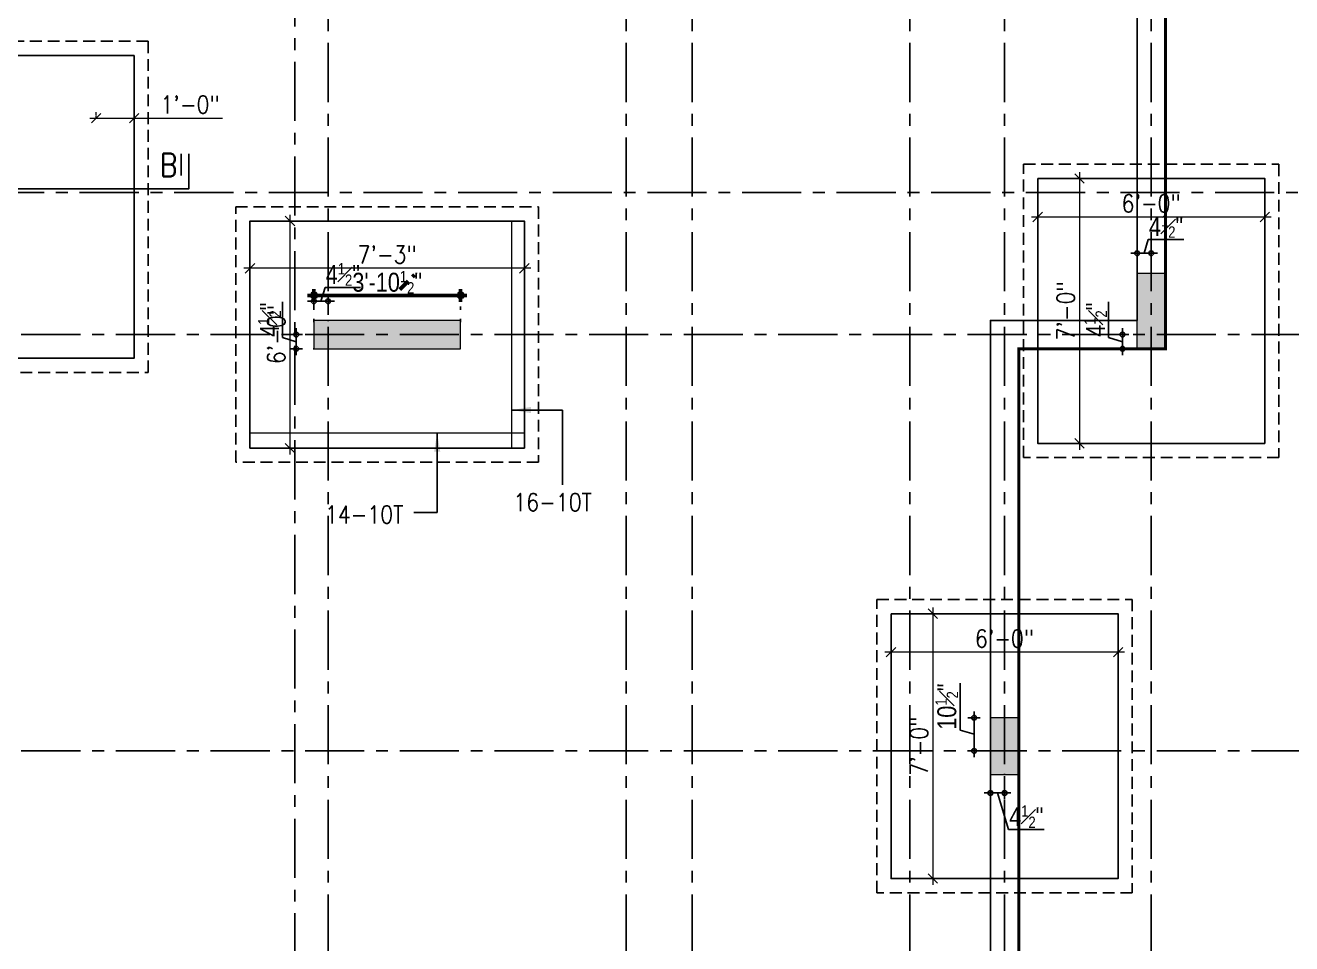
# Model space of a CAD drawing. Header units: inches. Extents: x 1259 to 4988, y 1085 to 3652.
# Drawn here: x 2278.5 to 2680, y 2638.6 to 2929.8 of the extents above; entities that cross this region are included whole.
import ezdxf
from ezdxf.enums import TextEntityAlignment as Align

# ---------------------------------------------------------------- set-up
doc = ezdxf.new("R2010")
doc.units = ezdxf.units.IN
doc.header["$LTSCALE"] = 15
doc.header["$MEASUREMENT"] = 0
doc.header["$PDMODE"] = 2
for name, pattern in [('CENTER', [2, 1.25, -0.25, 0.25, -0.25]), ('DOT', [0.25, 0, -0.25]), ('DOT2', [0.125, 0, -0.125]), ('HIDDEN', [0.375, 0.25, -0.125])]:
    doc.linetypes.add(name, pattern=pattern)
for name, color, linetype in [('_COL. HATCH_140', 252, 'Continuous'), ('CENTER', 30, 'CENTER'), ('DIMENSION', 160, 'Continuous'), ('FOT_LN', 242, 'Continuous'), ('SEC_LN', 154, 'Continuous'), ('Wall', 7, 'Continuous')]:
    doc.layers.add(name, color=color, linetype=linetype)
for name, color, linetype, lineweight in [('A_Column', 1, 'Continuous', 50), ('COL', 7, 'Continuous', 30), ('F DIM', 251, 'Continuous', 18), ('F STEEL', 2, 'Continuous', 20), ('F STEEL 1TEXT', 7, 'Continuous', 15), ('PCC_LN', 1, 'HIDDEN', 25)]:
    doc.layers.add(name, color=color, linetype=linetype, lineweight=lineweight)
doc.styles.add('Q1', font='g13f12d.shx', dxfattribs={"width": 0.8})
doc.styles.add('swis', font='swissc.ttf')
doc.styles.add('swis721cnbt', font='swissc.ttf')
doc.styles.add('VMS-ROMANS', font='romans.shx', dxfattribs={"width": 0.85})
doc.dimstyles.new('AA', dxfattribs={"dimtxt": 24, "dimasz": 12, "dimexe": 0.18, "dimexo": 0.0625, "dimgap": 1, "dimtad": 1, "dimzin": 0, "dimdsep": 46, "dimlunit": 4, "dimtxsty": 'swis', "dimblk": 'ARCHTICK', "dimcen": 0.09, "dimse1": 1, "dimse2": 1, "dimclrd": 7, "dimadec": 0, "dimazin": 0, "dimtfac": 0.5, "dimtofl": 0, "dimtmove": 0, "dimatfit": 3, "dimfxl": 1, "dimtolj": 1, "dimtzin": 0, "dimarcsym": 0})
doc.dimstyles.new('BH-STD', dxfattribs={"dimtxt": 10, "dimasz": 5, "dimexe": 0, "dimexo": 4, "dimgap": 2, "dimtad": 1, "dimzin": 1, "dimdsep": 46, "dimlunit": 4, "dimtxsty": 'Q1', "dimblk": 'ARCHTICK', "dimcen": 1, "dimdle": 4, "dimclrd": 250, "dimclre": 250, "dimclrt": 256, "dimadec": 0, "dimazin": 0, "dimtfac": 1, "dimtofl": 0, "dimtmove": 0, "dimatfit": 3, "dimfxl": 0.18, "dimtolj": 1, "dimtzin": 0, "dimlwd": -1, "dimlwe": -1, "dimarcsym": 0})
doc.dimstyles.get("Standard").update_dxf_attribs({"dimtxt": 6, "dimasz": 1, "dimexe": 0, "dimexo": 0, "dimgap": 0.5, "dimtad": 1, "dimdec": 1, "dimzin": 3, "dimdsep": 46, "dimlunit": 4, "dimtxsty": 'swis721cnbt', "dimblk": 'rp', "dimcen": 0.09, "dimclrd": 251, "dimclre": 3, "dimclrt": 160, "dimadec": 0, "dimazin": 0, "dimtfac": 0.6, "dimtdec": 1, "dimtofl": 0, "dimtmove": 0, "dimatfit": 3, "dimfxl": 9, "dimfrac": 1, "dimtolj": 1, "dimtzin": 0, "dimlwd": -1, "dimlwe": -1, "dimarcsym": 0})

# ---------------------------------------------------------------- blocks, each defined once
blk = doc.blocks.new('rp')
for p, q in [((0, 0), (-2, 0)), ((0, 2), (0, -2)), ((0, 0), (2, 0))]:
    blk.add_line(p, q)
blk.add_circle((0, 0), 0.75)
blk = doc.blocks.new('*D146')
at = {"layer": 'Defpoints', "color": 0, "transparency": 16777216}
for p in [(2369.94, 2842.34), (2369.94, 2836.28), (2374.44, 2836.28)]:
    blk.add_point(p, dxfattribs=at)
at = {"layer": 'DIMENSION', "color": 251, "transparency": 16777216}
for p, q in [((2372.19, 2842.34), (2373.5, 2846.72)), ((2373.5, 2846.72), (2384.77, 2846.72)), ((2373.44, 2842.34), (2370.94, 2842.34))]:
    blk.add_line(p, q, dxfattribs=at)
at = {"layer": 'DIMENSION', "color": 3, "linetype": 'DOT', "transparency": 16777216}
for p, q in [((2369.94, 2836.28), (2369.94, 2842.34)), ((2374.44, 2836.28), (2374.44, 2842.34))]:
    blk.add_line(p, q, dxfattribs=at)
at = {"layer": 'DIMENSION', "color": 251, "transparency": 16777216, "rotation": 180}
blk.add_blockref('rp', (2369.94, 2842.34), dxfattribs=at)
at = {"layer": 'DIMENSION', "color": 251, "transparency": 16777216}
blk.add_blockref('rp', (2374.44, 2842.34), dxfattribs=at)
at = {"layer": 'DIMENSION', "color": 160, "transparency": 16777216, "insert": (2379.13, 2850.84), "char_height": 6, "attachment_point": 5, "style": 'swis721cnbt'}
blk.add_mtext('\\A1;4{\\H0.6x;\\S1#2;}"', dxfattribs=at)
blk = doc.blocks.new('*D160')
at = {"layer": 'Defpoints', "color": 0, "transparency": 16777216}
for p in [(2584.44, 2710.28), (2579.25, 2699.78), (2584.44, 2699.78)]:
    blk.add_point(p, dxfattribs=at)
at = {"layer": 'DIMENSION', "color": 251, "transparency": 16777216}
for p, q in [((2574.81, 2706.36), (2574.81, 2721.25)), ((2579.25, 2705.03), (2574.81, 2706.36)), ((2579.25, 2709.28), (2579.25, 2700.78))]:
    blk.add_line(p, q, dxfattribs=at)
at = {"layer": 'DIMENSION', "color": 3, "linetype": 'DOT', "transparency": 16777216}
for p, q in [((2584.44, 2710.28), (2579.25, 2710.28)), ((2584.44, 2699.78), (2579.25, 2699.78))]:
    blk.add_line(p, q, dxfattribs=at)
at = {"layer": 'DIMENSION', "color": 251, "transparency": 16777216}
for p, rotation in [((2579.25, 2710.28), 90), ((2579.25, 2699.78), 270)]:
    blk.add_blockref('rp', p, dxfattribs=dict(at, rotation=rotation))
at = {"layer": 'DIMENSION', "color": 160, "transparency": 16777216, "insert": (2570.62, 2713.8), "char_height": 6, "attachment_point": 5, "rotation": 90, "style": 'swis721cnbt'}
blk.add_mtext('\\A1;10{\\H0.6x;\\S1#2;}"', dxfattribs=at)
blk = doc.blocks.new('*D169')
at = {"layer": 'Defpoints', "color": 0, "transparency": 16777216}
for p in [(2584.44, 2692.28), (2588.94, 2692.28), (2588.94, 2686.42)]:
    blk.add_point(p, dxfattribs=at)
at = {"layer": 'DIMENSION', "color": 3, "linetype": 'DOT', "transparency": 16777216}
for p, q in [((2584.44, 2692.28), (2584.44, 2686.42)), ((2588.94, 2692.28), (2588.94, 2686.42))]:
    blk.add_line(p, q, dxfattribs=at)
at = {"layer": 'DIMENSION', "color": 251, "transparency": 16777216}
for p, q in [((2585.44, 2686.42), (2587.94, 2686.42)), ((2586.69, 2686.42), (2590.18, 2674.8)), ((2590.18, 2674.8), (2601.44, 2674.8))]:
    blk.add_line(p, q, dxfattribs=at)
at = {"layer": 'DIMENSION', "color": 251, "transparency": 16777216, "rotation": 180}
blk.add_blockref('rp', (2584.44, 2686.42), dxfattribs=at)
at = {"layer": 'DIMENSION', "color": 251, "transparency": 16777216}
blk.add_blockref('rp', (2588.94, 2686.42), dxfattribs=at)
at = {"layer": 'DIMENSION', "color": 160, "transparency": 16777216, "insert": (2595.81, 2678.92), "char_height": 6, "attachment_point": 5, "style": 'swis721cnbt'}
blk.add_mtext('\\A1;4{\\H0.6x;\\S1#2;}"', dxfattribs=at)
blk = doc.blocks.new('*D170')
at = {"layer": 'Defpoints', "color": 0, "transparency": 16777216}
for p in [(2626.3, 2831.78), (2630.94, 2831.78), (2630.94, 2827.28)]:
    blk.add_point(p, dxfattribs=at)
at = {"layer": 'DIMENSION', "color": 251, "transparency": 16777216}
for p, q in [((2621.93, 2830.85), (2621.93, 2842.11)), ((2626.3, 2829.53), (2621.93, 2830.85)), ((2626.3, 2828.28), (2626.3, 2830.78))]:
    blk.add_line(p, q, dxfattribs=at)
at = {"layer": 'DIMENSION', "color": 3, "linetype": 'DOT', "transparency": 16777216}
for p, q in [((2630.94, 2831.78), (2626.3, 2831.78)), ((2630.94, 2827.28), (2626.3, 2827.28))]:
    blk.add_line(p, q, dxfattribs=at)
at = {"layer": 'DIMENSION', "color": 251, "transparency": 16777216}
for p, rotation in [((2626.3, 2831.78), 90), ((2626.3, 2827.28), 270)]:
    blk.add_blockref('rp', p, dxfattribs=dict(at, rotation=rotation))
at = {"layer": 'DIMENSION', "color": 160, "transparency": 16777216, "insert": (2617.8, 2836.48), "char_height": 6, "attachment_point": 5, "rotation": 90, "style": 'swis721cnbt'}
blk.add_mtext('\\A1;4{\\H0.6x;\\S1#2;}"', dxfattribs=at)
blk = doc.blocks.new('*D171')
at = {"layer": 'Defpoints', "color": 0, "transparency": 16777216}
for p in [(2635.44, 2857.57), (2630.94, 2851.28), (2635.44, 2851.28)]:
    blk.add_point(p, dxfattribs=at)
at = {"layer": 'DIMENSION', "color": 251, "transparency": 16777216}
for p, q in [((2633.19, 2857.57), (2634.5, 2861.94)), ((2634.5, 2861.94), (2645.77, 2861.94)), ((2631.94, 2857.57), (2634.44, 2857.57))]:
    blk.add_line(p, q, dxfattribs=at)
at = {"layer": 'DIMENSION', "color": 3, "linetype": 'DOT', "transparency": 16777216}
for p, q in [((2630.94, 2851.28), (2630.94, 2857.57)), ((2635.44, 2851.28), (2635.44, 2857.57))]:
    blk.add_line(p, q, dxfattribs=at)
at = {"layer": 'DIMENSION', "color": 251, "transparency": 16777216, "rotation": 180}
blk.add_blockref('rp', (2630.94, 2857.57), dxfattribs=at)
at = {"layer": 'DIMENSION', "color": 251, "transparency": 16777216}
blk.add_blockref('rp', (2635.44, 2857.57), dxfattribs=at)
at = {"layer": 'DIMENSION', "color": 160, "transparency": 16777216, "insert": (2640.13, 2866.07), "char_height": 6, "attachment_point": 5, "style": 'swis721cnbt'}
blk.add_mtext('\\A1;4{\\H0.6x;\\S1#2;}"', dxfattribs=at)
blk = doc.blocks.new('*D212')
at = {"layer": 'Defpoints', "color": 0, "transparency": 16777216}
for p in [(2369.94, 2831.78, 0), (2364.38, 2827.28), (2369.94, 2827.28)]:
    blk.add_point(p, dxfattribs=at)
at = {"layer": 'DIMENSION', "color": 251, "transparency": 16777216}
for p, q in [((2360.01, 2830.85), (2360.01, 2842.11)), ((2364.38, 2829.53), (2360.01, 2830.85)), ((2364.38, 2830.78), (2364.38, 2828.28))]:
    blk.add_line(p, q, dxfattribs=at)
at = {"layer": 'DIMENSION', "color": 3, "linetype": 'DOT', "transparency": 16777216}
for p, q in [((2369.94, 2831.78), (2364.38, 2831.78)), ((2369.94, 2827.28), (2364.38, 2827.28))]:
    blk.add_line(p, q, dxfattribs=at)
at = {"layer": 'DIMENSION', "color": 251, "transparency": 16777216}
for p, rotation in [((2364.38, 2831.78), 90), ((2364.38, 2827.28), 270)]:
    blk.add_blockref('rp', p, dxfattribs=dict(at, rotation=rotation))
at = {"layer": 'DIMENSION', "color": 160, "transparency": 16777216, "insert": (2355.88, 2836.48), "char_height": 6, "attachment_point": 5, "rotation": 90, "style": 'swis721cnbt'}
blk.add_mtext('\\A1;4{\\H0.6x;\\S1#2;}"', dxfattribs=at)
blk = doc.blocks.new('RTGHRTHTYJY')
at = {"layer": '_COL. HATCH_140', "ltscale": 9}
for points in [[(231424.27, -71811.07), (231433.27, -71811.07), (231433.27, -71835.07), (231424.27, -71835.07)], [(231163.27, -71826.07), (231163.27, -71835.07), (231209.77, -71835.07), (231209.77, -71826.07)], [(231377.77, -71970.07), (231386.77, -71970.07), (231386.77, -71952.07), (231377.77, -71952.07)]]:
    blk.add_hatch(color=256, dxfattribs=at).paths.add_polyline_path(points)
at = {"layer": 'COL', "lineweight": 13}
blk.add_line((231424.27, -71835.07), (231433.27, -71835.07), dxfattribs=at)
for points in [[(231424.27, -71811.07), (231433.27, -71811.07), (231433.27, -71835.07), (231424.27, -71835.07)], [(231377.77, -71970.07), (231386.77, -71970.07), (231386.77, -71952.07), (231377.77, -71952.07)]]:
    blk.add_lwpolyline(points, close=True, dxfattribs=at)
at = {"layer": 'COL', "lineweight": 13, "elevation": 0}
blk.add_lwpolyline([(231163.27, -71826.07), (231163.27, -71835.07), (231209.77, -71835.07), (231209.77, -71826.07)], close=True, dxfattribs=at)
blk = doc.blocks.new('_OBLIQUE')
at = {"color": 0, "linetype": 'ByBlock'}
blk.add_line((-0.5, -0.5), (0.5, 0.5), dxfattribs=at)
blk = doc.blocks.new('*D11')
at = {"layer": 'Defpoints', "color": 0, "ltscale": 0.005, "transparency": 16777216}
for p in [(164028.04, -67172.91, 0), (164100.04, -67172.91, 0), (164028.04, -67185.14)]:
    blk.add_point(p, dxfattribs=at)
at = {"layer": 'F DIM', "color": 7, "linetype": 'DOT2', "ltscale": 0.005, "transparency": 16777216}
for p, q in [((164028.04, -67172.91), (164028.04, -67187.14)), ((164100.04, -67172.91), (164100.04, -67187.14))]:
    blk.add_line(p, q, dxfattribs=at)
at = {"layer": 'F DIM', "color": 7, "ltscale": 0.005, "transparency": 16777216}
blk.add_line((164102.04, -67185.14), (164026.04, -67185.14), dxfattribs=at)
at = {"layer": 'F DIM', "color": 7, "ltscale": 0.005, "transparency": 16777216, "xscale": 3, "yscale": 3, "zscale": 3, "rotation": 180}
blk.add_blockref('_OBLIQUE', (164028.04, -67185.14), dxfattribs=at)
at = {"layer": 'F DIM', "color": 7, "ltscale": 0.005, "transparency": 16777216, "xscale": 3, "yscale": 3, "zscale": 3}
blk.add_blockref('_OBLIQUE', (164100.04, -67185.14), dxfattribs=at)
at = {"layer": 'F DIM', "color": 0, "ltscale": 0.005, "transparency": 16777216, "insert": (164064.04, -67180.81), "char_height": 5.6, "attachment_point": 5, "style": 'VMS-ROMANS'}
blk.add_mtext('\\A1;6\'-0"', dxfattribs=at)
blk = doc.blocks.new('*D12')
at = {"layer": 'Defpoints', "color": 0, "ltscale": 0.005, "transparency": 16777216}
for p in [(164028.04, -67172.91, 0), (164028.04, -67256.91, 0), (164041.26, -67256.91)]:
    blk.add_point(p, dxfattribs=at)
at = {"layer": 'F DIM', "color": 7, "linetype": 'DOT2', "ltscale": 0.005, "transparency": 16777216}
for p, q in [((164028.04, -67172.91), (164043.26, -67172.91)), ((164028.04, -67256.91), (164043.26, -67256.91))]:
    blk.add_line(p, q, dxfattribs=at)
at = {"layer": 'F DIM', "color": 7, "ltscale": 0.005, "transparency": 16777216}
blk.add_line((164041.26, -67170.91), (164041.26, -67258.91), dxfattribs=at)
at = {"layer": 'F DIM', "color": 7, "ltscale": 0.005, "transparency": 16777216, "xscale": 3, "yscale": 3, "zscale": 3}
for p, rotation in [((164041.26, -67172.91), 90), ((164041.26, -67256.91), 270)]:
    blk.add_blockref('_OBLIQUE', p, dxfattribs=dict(at, rotation=rotation))
at = {"layer": 'F DIM', "color": 0, "ltscale": 0.005, "transparency": 16777216, "insert": (164036.93, -67214.91), "char_height": 5.6, "attachment_point": 5, "rotation": 90, "style": 'VMS-ROMANS'}
blk.add_mtext('\\A1;7\'-0"', dxfattribs=at)
blk = doc.blocks.new('*D15')
at = {"layer": 'Defpoints', "color": 0, "ltscale": 0.005, "transparency": 16777216}
for p in [(163981.54, -67310.91, 0), (164053.54, -67310.91, 0), (163981.54, -67323.14)]:
    blk.add_point(p, dxfattribs=at)
at = {"layer": 'F DIM', "color": 7, "linetype": 'DOT2', "ltscale": 0.005, "transparency": 16777216}
for p, q in [((163981.54, -67310.91), (163981.54, -67325.14)), ((164053.54, -67310.91), (164053.54, -67325.14))]:
    blk.add_line(p, q, dxfattribs=at)
at = {"layer": 'F DIM', "color": 7, "ltscale": 0.005, "transparency": 16777216}
blk.add_line((164055.54, -67323.14), (163979.54, -67323.14), dxfattribs=at)
at = {"layer": 'F DIM', "color": 7, "ltscale": 0.005, "transparency": 16777216, "xscale": 3, "yscale": 3, "zscale": 3, "rotation": 180}
blk.add_blockref('_OBLIQUE', (163981.54, -67323.14), dxfattribs=at)
at = {"layer": 'F DIM', "color": 7, "ltscale": 0.005, "transparency": 16777216, "xscale": 3, "yscale": 3, "zscale": 3}
blk.add_blockref('_OBLIQUE', (164053.54, -67323.14), dxfattribs=at)
at = {"layer": 'F DIM', "color": 0, "ltscale": 0.005, "transparency": 16777216, "insert": (164017.54, -67318.81), "char_height": 5.6, "attachment_point": 5, "style": 'VMS-ROMANS'}
blk.add_mtext('\\A1;6\'-0"', dxfattribs=at)
blk = doc.blocks.new('*D16')
at = {"layer": 'Defpoints', "color": 0, "ltscale": 0.005, "transparency": 16777216}
for p in [(163981.54, -67310.91, 0), (163981.54, -67394.91, 0), (163994.76, -67394.91)]:
    blk.add_point(p, dxfattribs=at)
at = {"layer": 'F DIM', "color": 7, "ltscale": 0.005, "transparency": 16777216}
blk.add_line((163994.76, -67308.91), (163994.76, -67396.91), dxfattribs=at)
at = {"layer": 'F DIM', "color": 7, "linetype": 'DOT2', "ltscale": 0.005, "transparency": 16777216}
for p, q in [((163981.54, -67310.91), (163996.76, -67310.91)), ((163981.54, -67394.91), (163996.76, -67394.91))]:
    blk.add_line(p, q, dxfattribs=at)
at = {"layer": 'F DIM', "color": 7, "ltscale": 0.005, "transparency": 16777216, "xscale": 3, "yscale": 3, "zscale": 3}
for p, rotation in [((163994.76, -67310.91), 90), ((163994.76, -67394.91), 270)]:
    blk.add_blockref('_OBLIQUE', p, dxfattribs=dict(at, rotation=rotation))
at = {"layer": 'F DIM', "color": 0, "ltscale": 0.005, "transparency": 16777216, "insert": (163990.43, -67352.91), "char_height": 5.6, "attachment_point": 5, "rotation": 90, "style": 'VMS-ROMANS'}
blk.add_mtext('\\A1;7\'-0"', dxfattribs=at)
blk = doc.blocks.new('*D50')
at = {"layer": 'Defpoints', "color": 0, "ltscale": 0.005, "transparency": 16777216}
for p in [(163778.29, -67186.41), (163865.29, -67186.41), (163778.29, -67201.39)]:
    blk.add_point(p, dxfattribs=at)
at = {"layer": 'F DIM', "color": 7, "linetype": 'DOT2', "ltscale": 0.005, "transparency": 16777216}
for p, q in [((163778.29, -67186.41), (163778.29, -67203.39)), ((163865.29, -67186.41), (163865.29, -67203.39))]:
    blk.add_line(p, q, dxfattribs=at)
at = {"layer": 'F DIM', "color": 7, "ltscale": 0.005, "transparency": 16777216}
blk.add_line((163867.29, -67201.39), (163776.29, -67201.39), dxfattribs=at)
at = {"layer": 'F DIM', "color": 7, "ltscale": 0.005, "transparency": 16777216, "xscale": 3, "yscale": 3, "zscale": 3, "rotation": 180}
blk.add_blockref('_OBLIQUE', (163778.29, -67201.39), dxfattribs=at)
at = {"layer": 'F DIM', "color": 7, "ltscale": 0.005, "transparency": 16777216, "xscale": 3, "yscale": 3, "zscale": 3}
blk.add_blockref('_OBLIQUE', (163865.29, -67201.39), dxfattribs=at)
at = {"layer": 'F DIM', "color": 0, "ltscale": 0.005, "transparency": 16777216, "insert": (163821.79, -67197.06), "char_height": 5.6, "attachment_point": 5, "style": 'VMS-ROMANS'}
blk.add_mtext('\\A1;7\'-3"', dxfattribs=at)
blk = doc.blocks.new('*D51')
at = {"layer": 'Defpoints', "color": 0, "ltscale": 0.005, "transparency": 16777216}
for p in [(163778.29, -67186.41), (163778.29, -67258.41), (163790.97, -67258.41)]:
    blk.add_point(p, dxfattribs=at)
at = {"layer": 'F DIM', "color": 7, "ltscale": 0.005, "transparency": 16777216}
blk.add_line((163790.97, -67184.41), (163790.97, -67260.41), dxfattribs=at)
at = {"layer": 'F DIM', "color": 7, "linetype": 'DOT2', "ltscale": 0.005, "transparency": 16777216}
for p, q in [((163778.29, -67186.41), (163792.97, -67186.41)), ((163778.29, -67258.41), (163792.97, -67258.41))]:
    blk.add_line(p, q, dxfattribs=at)
at = {"layer": 'F DIM', "color": 7, "ltscale": 0.005, "transparency": 16777216, "xscale": 3, "yscale": 3, "zscale": 3}
for p, rotation in [((163790.97, -67186.41), 90), ((163790.97, -67258.41), 270)]:
    blk.add_blockref('_OBLIQUE', p, dxfattribs=dict(at, rotation=rotation))
at = {"layer": 'F DIM', "color": 0, "ltscale": 0.005, "transparency": 16777216, "insert": (163786.63, -67222.41), "char_height": 5.6, "attachment_point": 5, "rotation": 90, "style": 'VMS-ROMANS'}
blk.add_mtext('\\A1;6\'-0"', dxfattribs=at)
blk = doc.blocks.new('_ArchTick')
at = {"color": 0, "linetype": 'ByBlock', "const_width": 0.15}
blk.add_lwpolyline([(-0.5, -0.5), (0.5, 0.5)], dxfattribs=at)
blk = doc.blocks.new('*D88')
at = {"layer": 'Defpoints', "color": 0, "ltscale": 0.005, "transparency": 16777216}
for p in [(163729.54, -67153.79), (163741.54, -67153.79), (163741.54, -67153.79)]:
    blk.add_point(p, dxfattribs=at)
at = {"layer": 'F DIM', "color": 7, "linetype": 'DOT2', "ltscale": 0.005, "transparency": 16777216}
for p, q in [((163729.54, -67153.79), (163729.54, -67151.79)), ((163741.54, -67153.79), (163741.54, -67151.79))]:
    blk.add_line(p, q, dxfattribs=at)
at = {"layer": 'F DIM', "color": 7, "ltscale": 0.005, "transparency": 16777216}
for p, q in [((163727.54, -67153.79), (163741.54, -67153.79)), ((163741.54, -67153.79), (163769.61, -67153.79))]:
    blk.add_line(p, q, dxfattribs=at)
at = {"layer": 'F DIM', "color": 7, "ltscale": 0.005, "transparency": 16777216, "xscale": 3, "yscale": 3, "zscale": 3, "rotation": 180}
blk.add_blockref('_OBLIQUE', (163729.54, -67153.79), dxfattribs=at)
at = {"layer": 'F DIM', "color": 7, "ltscale": 0.005, "transparency": 16777216, "xscale": 3, "yscale": 3, "zscale": 3}
blk.add_blockref('_OBLIQUE', (163741.54, -67153.79), dxfattribs=at)
at = {"layer": 'F DIM', "color": 0, "ltscale": 0.005, "transparency": 16777216, "insert": (163759.32, -67149.46), "char_height": 5.6, "attachment_point": 5, "style": 'VMS-ROMANS'}
blk.add_mtext('\\A1;1\'-0"', dxfattribs=at)
blk = doc.blocks.new('*D93')
at = {"layer": 'A_Column', "color": 3, "linetype": 'DOT', "transparency": 16777216}
for p, q in [((163798.54, -67217.91), (163798.54, -67210)), ((163845.04, -67217.91), (163845.04, -67210))]:
    blk.add_line(p, q, dxfattribs=at)
at = {"layer": 'A_Column', "color": 251, "transparency": 16777216}
blk.add_line((163799.54, -67210), (163844.04, -67210), dxfattribs=at)
at = {"layer": 'Defpoints', "color": 0, "linetype": 'HIDDEN', "transparency": 16777216}
for p in [(163845.04, -67210), (163798.54, -67217.91, 0), (163845.04, -67217.91, 0)]:
    blk.add_point(p, dxfattribs=at)
at = {"layer": 'A_Column', "color": 251, "linetype": 'HIDDEN', "transparency": 16777216, "rotation": 180}
blk.add_blockref('rp', (163798.54, -67210), dxfattribs=at)
at = {"layer": 'A_Column', "color": 251, "linetype": 'HIDDEN', "transparency": 16777216}
blk.add_blockref('rp', (163845.04, -67210), dxfattribs=at)
at = {"layer": 'A_Column', "color": 160, "linetype": 'HIDDEN', "transparency": 16777216, "insert": (163821.79, -67205.81), "char_height": 6, "attachment_point": 5, "style": 'swis721cnbt'}
blk.add_mtext('\\A1;3\'-10{\\H0.600000x;\\S1#2;}"', dxfattribs=at)
blk = doc.blocks.new('GERFGERGER')
at = {"layer": 'F STEEL', "color": 140}
for p, q in [((163861.345, -67258.407, 0), (163861.345, -67186.407, 0)), ((163778.285, -67253.588, 0), (163865.285, -67253.588, 0))]:
    blk.add_line(p, q, dxfattribs=at)
at = {"layer": 'FOT_LN'}
for points in [[(163741.535, -67133.907), (163642.535, -67133.907), (163642.535, -67229.907), (163741.535, -67229.907)], [(164028.035, -67172.907), (164100.035, -67172.907), (164100.035, -67256.907), (164028.035, -67256.907)], [(163981.535, -67310.907), (164053.535, -67310.907), (164053.535, -67394.907), (163981.535, -67394.907)]]:
    blk.add_lwpolyline(points, close=True, dxfattribs=at)
at = {"layer": 'FOT_LN', "elevation": 0}
blk.add_lwpolyline([(163778.285, -67258.407), (163778.285, -67186.407), (163865.285, -67186.407), (163865.285, -67258.407)], close=True, dxfattribs=at)
at = {"layer": 'PCC_LN', "color": 64}
for points in [[(163746.035, -67129.407), (163638.035, -67129.407), (163638.035, -67234.407), (163746.035, -67234.407)], [(164023.535, -67168.407), (164104.535, -67168.407), (164104.535, -67261.407), (164023.535, -67261.407)], [(163977.035, -67306.407), (164058.035, -67306.407), (164058.035, -67399.407), (163977.035, -67399.407)]]:
    blk.add_lwpolyline(points, close=True, dxfattribs=at)
at = {"layer": 'PCC_LN', "color": 64, "elevation": 0}
blk.add_lwpolyline([(163773.785, -67262.907), (163773.785, -67181.907), (163869.785, -67181.907), (163869.785, -67262.907)], close=True, dxfattribs=at)
at = {"layer": 'SEC_LN'}
blk.add_line((163756.503, -67165.093, 0), (163756.503, -67171.931, 0), dxfattribs=at)
at = {"layer": 'SEC_LN', "elevation": 0}
blk.add_lwpolyline([(163758.955, -67165.093), (163758.955, -67176.183), (163622.581, -67176.183), (163622.581, -67165.093)], dxfattribs=at)
at = {"layer": 'Wall'}
blk.add_blockref('RTGHRTHTYJY', (-67364.739, 4608.166), dxfattribs=at)
at = {"layer": 'F STEEL 1TEXT', "style": 'VMS-ROMANS', "width": 0.85}
for s, p in [('16-10T', (163861.808, -67280.037, 0)), ('14-10T', (163802.061, -67283.945, 0))]:
    blk.add_text(s, height=5.6, dxfattribs=at).set_placement(p, align=Align.BOTTOM_LEFT)
at = {"layer": 'SEC_LN', "style": 'VMS-ROMANS', "width": 0.85}
blk.add_text('B', height=7.301, dxfattribs=at).set_placement((163749.695, -67174.491, 0), align=Align.BOTTOM_LEFT)
at = {"layer": 'A_Column', "color": 3, "linetype": 'HIDDEN'}
dim = blk.add_linear_dim(base=(163845.035, -67210), p1=(163798.535, -67217.907, 0), p2=(163845.035, -67217.907, 0), dimstyle='Standard', override={"dimfxl": 6}, dxfattribs=at)
dim.commit()
dim.dimension.update_dxf_attribs({"geometry": '*D93', "text_midpoint": (163821.785, -67205.813)})
at = {"layer": 'F DIM', "color": 0, "ltscale": 0.005}
dim = blk.add_linear_dim(base=(163741.535, -67153.792), p1=(163729.535, -67153.792), p2=(163741.535, -67153.792), dimstyle='BH-STD', override={"dimtxt": 5.6, "dimasz": 3, "dimexe": 2, "dimexo": 0, "dimgap": 1, "dimtxsty": 'VMS-ROMANS', "dimblk1": 'OBLIQUE', "dimblk2": 'OBLIQUE', "dimsah": 1, "dimdle": 2, "dimclrd": 7, "dimclre": 7, "dimclrt": 0, "dimfxl": 100, "dimfxlon": 1}, dxfattribs=at)
dim.commit()
dim.dimension.update_dxf_attribs({"geometry": '*D88', "text_midpoint": (163759.318, -67153.792), "dimtype": 128})
for base, p1, p2, picture, middle in [((164028.035, -67185.143, 0), (164100.035, -67172.907), (164028.035, -67172.907), '*D11', (164064.035, -67180.81, 0)), ((163778.285, -67201.394, 0), (163865.285, -67186.407, 0), (163778.285, -67186.407, 0), '*D50', (163821.785, -67197.061, 0)), ((163981.535, -67323.143, 0), (164053.535, -67310.907), (163981.535, -67310.907), '*D15', (164017.535, -67318.81, 0))]:
    dim = blk.add_linear_dim(base=base, p1=p1, p2=p2, dimstyle='BH-STD', override={"dimtxt": 5.6, "dimasz": 3, "dimexe": 2, "dimexo": 0, "dimgap": 1, "dimtxsty": 'VMS-ROMANS', "dimblk1": 'OBLIQUE', "dimblk2": 'OBLIQUE', "dimsah": 1, "dimdle": 2, "dimclrd": 7, "dimclre": 7, "dimclrt": 0, "dimfxl": 100, "dimfxlon": 1}, dxfattribs=at)
    dim.commit()
    dim.dimension.update_dxf_attribs({"geometry": picture, "text_midpoint": middle})
for base, p1, p2, picture, middle in [((164041.263, -67256.907, 0), (164028.035, -67172.907), (164028.035, -67256.907), '*D12', (164036.929, -67214.907, 0)), ((163790.965, -67258.407, 0), (163778.285, -67186.407, 0), (163778.285, -67258.407, 0), '*D51', (163786.632, -67222.407, 0)), ((163994.763, -67394.907, 0), (163981.535, -67310.907), (163981.535, -67394.907), '*D16', (163990.429, -67352.907, 0))]:
    dim = blk.add_linear_dim(base=base, p1=p1, p2=p2, angle=90, dimstyle='BH-STD', override={"dimtxt": 5.6, "dimasz": 3, "dimexe": 2, "dimexo": 0, "dimgap": 1, "dimtxsty": 'VMS-ROMANS', "dimblk1": 'OBLIQUE', "dimblk2": 'OBLIQUE', "dimsah": 1, "dimdle": 2, "dimclrd": 7, "dimclre": 7, "dimclrt": 0, "dimfxl": 100, "dimfxlon": 1}, dxfattribs=at)
    dim.commit()
    dim.dimension.update_dxf_attribs({"geometry": picture, "text_midpoint": middle})
at = {"layer": 'F STEEL 1TEXT'}
for points in [[(163861.345, -67246.34, 0), (163877.366, -67246.34, 0), (163877.366, -67270.02, 0)], [(163837.643, -67253.588, 0), (163837.643, -67278.839, 0), (163830.207, -67278.839, 0)]]:
    blk.add_leader(points, dimstyle='AA', override={"dimasz": 6, "dimtad": 0, "dimfxlon": 1, "dimarcsym": 1}, dxfattribs=at)

msp = doc.modelspace()

# ---------------------------------------------------------------- linework, layer by layer
at = {"layer": 'CENTER'}
for p, q in [((2374.44, 3254.263), (2374.44, 1756.865)), ((2468.94, 3254.263), (2468.94, 1756.865)), ((2489.94, 3254.263), (2489.94, 1756.865)), ((2558.94, 3254.263), (2558.94, 1756.865)), ((2588.941, 3254.263), (2588.941, 1756.865)), ((2635.44, 3254.263), (2635.44, 1756.865)), ((2363.94, 3218.263), (2363.94, 1792.865)), ((2824.44, 2876.782, 0), (1617.199, 2876.782, 0)), ((1617.199, 2831.784), (2824.44, 2831.784)), ((1617.199, 2699.781), (2824.44, 2699.781))]:
    msp.add_line(p, q, dxfattribs=at)
at = {"layer": 'DIMENSION', "const_width": 1}
msp.add_lwpolyline([(2132.94, 3154.694), (2378.94, 3152.767), (2378.94, 3025.283), (2639.94, 3025.283), (2639.94, 2827.283), (2593.44, 2827.283), (2593.44, 2575.283), (2639.94, 2575.283), (2639.94, 2365.283), (2593.44, 2365.283), (2593.441, 2212.283), (2359.44, 2212.283), (2359.44, 2272.283), (2167.44, 2272.283)], dxfattribs=at)
at = {"layer": 'Wall'}
for points in [[(2359.44, 2212.283), (2359.44, 2272.283), (2167.44, 2272.283), (2167.44, 2212.283), (1981.44, 2212.283), (1981.44, 2566.283), (1918.44, 2566.283), (1918.442, 2704.281), (1963.44, 2704.281), (1963.44, 2827.283), (1871.94, 2827.283), (1871.94, 3025.283), (2132.94, 3025.283), (2132.94, 3154.694), (2378.94, 3152.767), (2378.94, 3025.283), (2639.94, 3025.283), (2639.94, 2827.283), (2593.44, 2827.283), (2593.44, 2575.283), (2639.94, 2575.283), (2639.94, 2365.283), (2593.44, 2365.283), (2593.441, 2212.283)], [(2368.44, 2221.283), (2368.44, 2281.283), (2158.44, 2281.283), (2158.44, 2221.283), (1990.44, 2221.283), (1990.44, 2575.283), (1927.441, 2575.283), (1927.442, 2695.281), (1972.44, 2695.281), (1972.44, 2836.283), (1880.94, 2836.283), (1880.94, 3016.283), (2141.94, 3016.283), (2141.94, 3145.623), (2369.94, 3143.837), (2369.94, 3016.283), (2630.94, 3016.283), (2630.94, 2836.283), (2584.44, 2836.283), (2584.44, 2566.283), (2630.94, 2566.283), (2630.94, 2374.283), (2584.44, 2374.283), (2584.441, 2221.283)]]:
    msp.add_lwpolyline(points, close=True, dxfattribs=at)

# ---------------------------------------------------------------- block references
at = {"layer": 'DIMENSION'}
msp.add_blockref('GERFGERGER', (-161428.595, 70054.19), dxfattribs=at)

# ---------------------------------------------------------------- dimensions: what is measured, and where the dimension line sits
for base, p1, p2, picture, middle in [((2635.44, 2857.569), (2630.94, 2851.283), (2635.44, 2851.283), '*D171', (2635.003, 2866.071)), ((2369.94, 2842.342), (2374.44, 2836.283), (2369.94, 2836.283), '*D146', (2374.003, 2850.844)), ((2588.94, 2686.423), (2584.44, 2692.283), (2588.94, 2692.283), '*D169', (2590.678, 2678.922))]:
    dim = msp.add_linear_dim(base=base, p1=p1, p2=p2, dimstyle='Standard', override={"dimtmove": 1, "dimfxl": 0.179688}, dxfattribs=at)
    dim.commit()
    dim.dimension.update_dxf_attribs({"geometry": picture, "text_midpoint": middle})
for base, p1, p2, picture, middle in [((2364.384, 2827.283), (2369.94, 2831.783, 0), (2369.94, 2827.283), '*D212', (2355.883, 2831.345)), ((2626.304, 2831.784), (2630.94, 2827.283), (2630.94, 2831.784), '*D170', (2617.803, 2831.346)), ((2579.247, 2699.781), (2584.44, 2710.283), (2584.44, 2699.781), '*D160', (2570.624, 2706.863))]:
    dim = msp.add_linear_dim(base=base, p1=p1, p2=p2, angle=90, dimstyle='Standard', override={"dimtmove": 1, "dimfxl": 0.179688}, dxfattribs=at)
    dim.commit()
    dim.dimension.update_dxf_attribs({"geometry": picture, "text_midpoint": middle})

doc.saveas('drawing.dxf')
